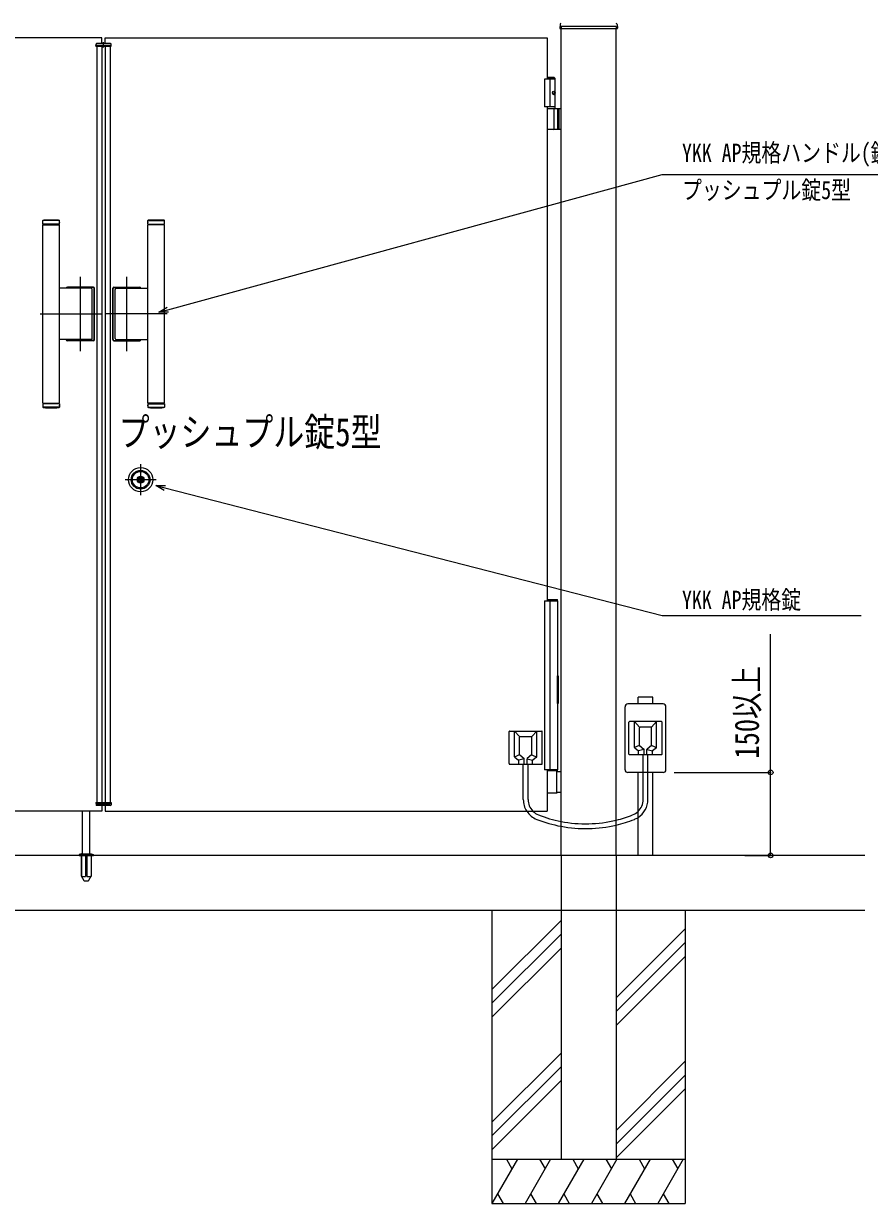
# Model space of a CAD drawing. Units: millimetres, scale not verified. Extents: x -4205 to 4205, y -2970 to 2970.
# Drawn here: x -150 to 1381, y -858 to 1278 of the extents above; entities that cross this region are included whole.
import ezdxf
from ezdxf.enums import TextEntityAlignment as Align

# ---------------------------------------------------------------- set-up
doc = ezdxf.new("R2010")
doc.units = ezdxf.units.MM
doc.header["$LTSCALE"] = 10
for name, color, linetype in [('0-2_USER1', 3, 'Continuous'), ('0-3_YKK_12', 2, 'Continuous'), ('0-5_YKK_A1', 4, 'Continuous'), ('0-6_YKK_D', 6, 'Continuous')]:
    doc.layers.add(name, color=color, linetype=linetype)
doc.styles.add('ＭＳ ゴシック', font='')
doc.styles.get('ＭＳ ゴシック').set_extended_font_data('MS Gothic')

msp = doc.modelspace()

# ---------------------------------------------------------------- linework, layer by layer
at = {"layer": '0-3_YKK_12'}
for p, q in [((-4.98, 1234.33), (-4.98, 1244.33)), ((-46.98, 684.94), (-46.98, 819.72)), ((37.02, 684.94), (37.02, 819.72)), ((-120.01, 752.33), (-7.98, 752.33)), ((110.05, 752.33), (-1.98, 752.33)), ((62.02, 480.6), (62.02, 424.06)), ((90.29, 452.33), (33.75, 452.33))]:
    msp.add_line(p, q, dxfattribs=at)
at = {"layer": '0-5_YKK_A1'}
for p, q in [((821.27, 1276.02), (820.92, 1269.36)), ((821.42, 1268.83), (924.62, 1268.83)), ((823.02, -227.67), (823.02, 1268.83)), ((923.02, 1272.33), (923.02, 1268.83)), ((923.02, -227.67), (923.02, 1268.83)), ((924.77, 1276.02), (925.12, 1269.36)), ((-18.88, 1236.83), (-18.67, 1240.88)), ((7.71, 1241.83), (-17.67, 1241.83)), ((-16.98, 1238.83), (7.02, 1238.83)), ((-16.98, 1238.83), (-16.98, 1236.83)), ((-7.98, 1241.83), (-7.98, 1252.33)), ((-1.98, 1241.83), (-1.98, 1252.33)), ((7.02, 1238.83), (7.02, 1236.83)), ((8.92, 1236.83), (8.71, 1240.88)), ((-18.88, 1236.83), (8.92, 1236.83)), ((-16.98, 1236.83), (-16.98, -132.17)), ((-7.98, 1236.83), (-7.98, -132.17)), ((-1.98, 1236.83), (-1.98, -132.17)), ((7.02, 1236.83), (7.02, -132.17)), ((810.52, 1180.33), (798.02, 1180.33)), ((812.52, 1178.33), (798.02, 1178.33)), ((803.02, 1177.33), (803.02, 1127.33)), ((810.52, 1180.33), (812.52, 1178.33)), ((812.52, 1124.33), (812.52, 1178.33)), ((811.22, 1154.43), (811.82, 1154.43)), ((810.21, 1152.75), (810.8, 1152.75)), ((810.21, 1151.91), (810.8, 1151.91)), ((811.22, 1150.23), (811.82, 1150.23)), ((812.52, 1127.33), (793.02, 1127.33)), ((798.02, 1127.33), (798.02, 233.33)), ((798.02, 1124.33), (823.02, 1124.33)), ((810.83, 1087.83), (810.83, 1122.83)), ((816.52, 1124.33), (816.52, 1086.33)), ((819.02, 1124.33), (819.02, 1086.33)), ((823.02, 1086.33), (798.02, 1086.33)), ((-114.98, 921.33), (-114.48, 921.83)), ((-84.98, 921.33), (-114.98, 921.33)), ((-114.98, 914.83), (-114.98, 921.33)), ((-84.98, 914.83), (-84.98, 921.33)), ((-84.98, 918.61), (-84.98, 917.61)), ((75.02, 921.33), (105.02, 921.33)), ((75.02, 914.83), (75.02, 921.33)), ((75.02, 918.61), (75.02, 917.61)), ((105.02, 921.33), (104.52, 921.83)), ((105.02, 914.83), (105.02, 921.33)), ((-84.98, 914.83), (-114.98, 914.83)), ((-114.98, 590.83), (-114.98, 913.83)), ((-114.98, 913.83), (-84.98, 913.83)), ((-113.98, 913.83), (-113.98, 914.83)), ((-85.98, 913.83), (-85.98, 914.83)), ((-84.98, 590.83), (-84.98, 913.83)), ((75.02, 914.83), (105.02, 914.83)), ((75.02, 590.83), (75.02, 913.83)), ((105.02, 913.83), (75.02, 913.83)), ((76.02, 913.83), (76.02, 914.83)), ((104.02, 913.83), (104.02, 914.83)), ((105.02, 590.83), (105.02, 913.83)), ((-27.63, 798.83), (-84.98, 798.83)), ((-23.48, 800.83), (-70.48, 800.83)), ((-23.98, 800.33), (-69.98, 800.33)), ((-25.63, 707.83), (-25.63, 796.83)), ((-21.98, 706.33), (-21.98, 798.33)), ((-21.48, 705.83), (-21.48, 798.83)), ((11.52, 705.83), (11.52, 798.83)), ((12.02, 706.33), (12.02, 798.33)), ((13.52, 800.83), (60.52, 800.83)), ((14.02, 800.33), (60.02, 800.33)), ((15.67, 707.83), (15.67, 796.83)), ((17.67, 798.83), (75.02, 798.83)), ((-27.63, 705.83), (-84.98, 705.83)), ((17.67, 705.83), (75.02, 705.83)), ((-23.48, 703.83), (-70.48, 703.83)), ((-23.98, 704.33), (-69.98, 704.33)), ((13.52, 703.83), (60.52, 703.83)), ((14.02, 704.33), (60.02, 704.33)), ((-114.98, 590.83), (-84.98, 590.83)), ((-84.98, 589.83), (-114.98, 589.83)), ((-114.98, 589.83), (-114.98, 583.33)), ((-84.98, 583.33), (-114.98, 583.33)), ((-114.98, 583.33), (-114.48, 582.83)), ((-113.98, 590.83), (-113.98, 589.83)), ((-85.98, 590.83), (-85.98, 589.83)), ((-84.98, 589.83), (-84.98, 583.33)), ((-84.98, 586.05), (-84.98, 587.05)), ((105.02, 590.83), (75.02, 590.83)), ((75.02, 589.83), (105.02, 589.83)), ((75.02, 589.83), (75.02, 583.33)), ((75.02, 586.05), (75.02, 587.05)), ((75.02, 583.33), (105.02, 583.33)), ((76.02, 590.83), (76.02, 589.83)), ((104.02, 590.83), (104.02, 589.83)), ((105.02, 583.33), (104.52, 582.83)), ((105.02, 589.83), (105.02, 583.33)), ((57.86, 451.39), (57.86, 453.27)), ((58.16, 453.57), (58.81, 453.57)), ((58.16, 451.09), (58.81, 451.09)), ((58.92, 453.61), (59.11, 453.73)), ((58.92, 451.05), (59.11, 450.92)), ((59.11, 453.73), (60.17, 453.73)), ((59.11, 450.92), (60.17, 450.92)), ((60.17, 453.73), (60.33, 453.16)), ((60.17, 450.92), (60.27, 451.29)), ((60.42, 451.29), (60.27, 451.29)), ((60.52, 453.01), (60.71, 453.01)), ((60.98, 452.2), (60.7, 451.48)), ((60.98, 453.36), (60.9, 453.14)), ((60.98, 453.36), (62.13, 453.36)), ((61.12, 452.29), (61.35, 452.29)), ((61.5, 452.17), (61.61, 451.54)), ((63.06, 451.29), (61.91, 451.29)), ((62.54, 452.49), (62.43, 453.12)), ((62.92, 452.37), (62.69, 452.37)), ((63.06, 452.46), (63.34, 453.18)), ((63.06, 451.29), (63.14, 451.52)), ((63.52, 451.65), (63.33, 451.65)), ((63.62, 453.36), (63.77, 453.36)), ((63.86, 450.92), (63.71, 451.5)), ((63.86, 453.73), (63.77, 453.36)), ((64.93, 453.73), (63.86, 453.73)), ((64.93, 450.92), (63.86, 450.92)), ((65.12, 453.61), (64.93, 453.73)), ((65.12, 451.05), (64.93, 450.92)), ((65.88, 453.57), (65.23, 453.57)), ((65.88, 451.09), (65.23, 451.09)), ((66.18, 451.39), (66.18, 453.27)), ((798.02, 235.33), (815.77, 235.33)), ((793.02, 233.33), (793.02, -72.67)), ((793.02, 233.33), (817.02, 233.33)), ((803.02, 233.33), (803.02, -72.67)), ((816.77, 233.33), (816.77, 234.33)), ((817.02, 97.33), (817.02, 233.33)), ((818.02, 97.33), (816.05, 97.33)), ((816.05, 97.33), (816.05, 47.33)), ((818.02, 97.33), (818.02, 47.33)), ((818.02, 47.33), (816.05, 47.33)), ((817.02, -72.67), (817.02, 47.33)), ((1008.02, 46.33), (944.02, 46.33)), ((989.52, 58.58), (962.52, 58.58)), ((962.52, 46.33), (962.52, 58.58)), ((989.52, 46.33), (989.52, 58.58)), ((939.02, -72.67), (939.02, 41.33)), ((1013.02, -72.67), (1013.02, 41.33)), ((946.02, -44.67), (946.02, 13.33)), ((1005.02, 14.33), (947.02, 14.33)), ((965.02, 4.33), (956.02, 14.33)), ((956.02, -32.19), (956.02, 14.33)), ((965.02, -28.2), (965.02, 3.33)), ((986.02, 4.33), (966.02, 4.33)), ((987.02, 4.33), (996.02, 14.33)), ((987.02, -28.2), (987.02, 3.33)), ((996.02, -32.19), (996.02, 14.33)), ((1006.02, -44.67), (1006.02, 13.33)), ((729.02, -61.67), (729.02, -3.67)), ((730.02, -2.67), (788.02, -2.67)), ((748.02, -12.67), (739.02, -2.67)), ((739.02, -49.19), (739.02, -2.67)), ((748.02, -45.2), (748.02, -13.67)), ((749.02, -12.67), (769.02, -12.67)), ((770.02, -12.67), (779.02, -2.67)), ((770.02, -45.2), (770.02, -13.67)), ((779.02, -49.19), (779.02, -2.67)), ((789.02, -61.67), (789.02, -3.67)), ((964.59, -28.86), (956.02, -32.67)), ((956.4, -32.97), (963.14, -38.37)), ((973.12, -35.79), (963.52, -38.67)), ((963.52, -45.67), (963.52, -39.15)), ((965.38, -28.97), (973.16, -35.37)), ((973.52, -45.67), (973.52, -36.14)), ((978.52, -45.67), (978.52, -36.14)), ((986.66, -28.97), (978.88, -35.37)), ((978.93, -35.79), (988.52, -38.67)), ((987.49, -28.88), (996.02, -32.67)), ((988.52, -45.67), (988.52, -39.15)), ((995.64, -32.97), (988.9, -38.37)), ((730.02, -62.67), (788.02, -62.67)), ((747.55, -45.88), (739.02, -49.67)), ((739.4, -49.97), (746.14, -55.37)), ((756.11, -52.79), (746.52, -55.67)), ((746.52, -62.67), (746.52, -56.15)), ((748.38, -45.97), (756.16, -52.37)), ((754.72, -126.61), (754.72, -62.67)), ((756.52, -62.67), (756.52, -53.14)), ((761.52, -62.67), (761.52, -53.14)), ((769.66, -45.97), (761.88, -52.37)), ((761.92, -52.79), (771.52, -55.67)), ((763.32, -126.61), (763.32, -62.67)), ((770.45, -45.86), (779.02, -49.67)), ((771.52, -62.67), (771.52, -56.15)), ((778.64, -49.97), (771.9, -55.37)), ((1005.02, -45.67), (947.02, -45.67)), ((971.72, -126.61), (971.72, -45.67)), ((980.32, -126.61), (980.32, -45.67)), ((817.02, -72.67), (793.02, -72.67)), ((798.02, -72.67), (798.02, -147.67)), ((815.37, -74.67), (798.02, -74.67)), ((816.02, -74.67), (798.02, -74.67)), ((814.58, -76.17), (814.58, -113.17)), ((815.66, -74.76), (815.65, -74.75)), ((816.89, -75.59), (815.66, -74.76)), ((816.02, -72.67), (816.02, -74.67)), ((817.17, -75.67), (823.02, -75.67)), ((1008.02, -77.67), (944.02, -77.67)), ((962.52, -227.67), (962.52, -77.67)), ((989.52, -227.67), (989.52, -77.67)), ((798.02, -114.67), (815.37, -114.67)), ((815.65, -114.59), (815.66, -114.58)), ((815.66, -114.58), (816.89, -113.75)), ((823.02, -113.67), (817.17, -113.67)), ((-7.98, -147.67), (-807.98, -147.67)), ((-42.98, -224.67), (-42.98, -147.17)), ((-29.98, -224.67), (-29.98, -147.17)), ((-18.88, -132.17), (8.92, -132.17)), ((-18.88, -132.17), (-18.67, -136.22)), ((7.71, -137.17), (-17.67, -137.17)), ((-16.98, -134.17), (-16.98, -132.17)), ((-16.98, -134.17), (7.02, -134.17)), ((-7.98, -137.17), (-7.98, -147.67)), ((-1.98, -137.17), (-1.98, -147.67)), ((-1.98, -147.67), (798.02, -147.67)), ((7.02, -134.17), (7.02, -132.17)), ((8.92, -132.17), (8.71, -136.22)), ((1373.02, -227.67), (-1600.45, -227.67)), ((-49.48, -226.83), (-49.48, -227.67)), ((-49.48, -227.67), (-23.48, -227.67)), ((-49.19, -226.13), (-23.77, -226.13)), ((-45.48, -224.67), (-48.82, -225.89)), ((-45.73, -227.67), (-45.73, -264.7)), ((-45.48, -224.67), (-27.48, -224.67)), ((-45.17, -227.67), (-45.17, -265.67)), ((-37.48, -227.67), (-37.48, -265.67)), ((-35.48, -227.67), (-35.48, -265.67)), ((-27.79, -227.67), (-27.79, -265.67)), ((-27.48, -224.67), (-24.14, -225.89)), ((-27.23, -227.67), (-27.23, -264.7)), ((-23.48, -226.83), (-23.48, -227.67)), ((823.02, -227.67), (823.02, -777.67)), ((923.02, -227.67), (923.02, -777.67)), ((-45.73, -264.7), (-40.84, -273.17)), ((-45.17, -265.67), (-37.48, -265.67)), ((-39.97, -273.67), (-32.99, -273.67)), ((-37.48, -264.7), (-35.48, -264.7)), ((-35.48, -265.67), (-27.79, -265.67)), ((-27.23, -264.7), (-32.12, -273.17)), ((1373.02, -327.67), (-1318.71, -327.67)), ((698.02, -327.67), (698.02, -857.67)), ((1048.02, -327.67), (1048.02, -857.67)), ((823.02, -345.46), (698.02, -470.46)), ((1048.02, -360.46), (923.02, -485.46)), ((823.02, -370.46), (698.02, -495.46)), ((823.02, -395.46), (698.02, -520.46)), ((1048.02, -385.46), (923.02, -510.46)), ((1048.02, -410.46), (923.02, -535.46)), ((823.02, -585.46), (698.02, -710.46)), ((823.02, -610.46), (698.02, -735.46)), ((1048.02, -600.46), (923.02, -725.46)), ((823.02, -635.46), (698.02, -760.46)), ((1048.02, -625.46), (923.02, -750.46)), ((1048.02, -650.46), (923.02, -775.46)), ((698.02, -777.67), (1048.02, -777.67)), ((744.21, -777.67), (698.02, -857.67)), ((724.21, -777.67), (734.21, -794.99)), ((804.21, -777.67), (758.02, -857.67)), ((784.21, -777.67), (794.21, -794.99)), ((864.21, -777.67), (818.02, -857.67)), ((823.02, -777.67), (923.02, -777.67)), ((844.21, -777.67), (854.21, -794.99)), ((924.21, -777.67), (878.02, -857.67)), ((904.21, -777.67), (914.21, -794.99)), ((984.21, -777.67), (938.02, -857.67)), ((964.21, -777.67), (974.21, -794.99)), ((1044.21, -777.67), (998.02, -857.67)), ((1024.21, -777.67), (1034.21, -794.99)), ((708.02, -840.35), (718.02, -857.67)), ((768.02, -840.35), (778.02, -857.67)), ((828.02, -840.35), (838.02, -857.67)), ((888.02, -840.35), (898.02, -857.67)), ((948.02, -840.35), (958.02, -857.67)), ((1008.02, -840.35), (1018.02, -857.67)), ((698.02, -857.67), (1048.02, -857.67))]:
    msp.add_line(p, q, dxfattribs=at)
for points in [[(923.02, 1272.33), (823.02, 1272.33), (823.02, 1268.83)], [(-7.98, 1252.33), (-807.98, 1252.33), (-807.98, 1177.33)], [(-1.98, 1252.33), (798.02, 1252.33), (798.02, 1177.33)], [(812.52, 1177.33), (793.02, 1177.33), (793.02, 1127.33)], [(810.8, 1152.75), (810.91, 1152.77), (811.02, 1152.81), (811.12, 1152.89), (811.21, 1153), (811.28, 1153.12), (811.32, 1153.27), (811.34, 1153.43), (811.34, 1153.59)], [(811.93, 1153.59), (811.96, 1153.43), (812, 1153.27), (812.07, 1153.12), (812.15, 1153), (812.25, 1152.89), (812.31, 1152.84)], [(811.34, 1151.07), (811.34, 1151.23), (811.32, 1151.39), (811.28, 1151.54), (811.21, 1151.66), (811.12, 1151.77), (811.02, 1151.85), (810.91, 1151.89), (810.8, 1151.91)], [(812.31, 1151.82), (812.25, 1151.77), (812.15, 1151.66), (812.07, 1151.54), (812, 1151.39), (811.96, 1151.23), (811.93, 1151.07)], [(-114.48, 921.83), (-85.48, 921.83), (-84.98, 921.33)], [(104.52, 921.83), (75.52, 921.83), (75.02, 921.33)], [(-114.48, 582.83), (-85.48, 582.83), (-84.98, 583.33)], [(104.52, 582.83), (75.52, 582.83), (75.02, 583.33)]]:
    msp.add_lwpolyline(points, dxfattribs=at)
for radius in [22, 17, 15, 6.35, 5.6, 4.3]:
    msp.add_circle((62.02, 452.33), radius, dxfattribs=at)
for centre, radius, start, end in [((821.42, 1269.33), 0.5, 177, 270), ((823.27, 1275.91), 2, 99.00123, 177), ((922.77, 1275.91), 2, 3, 80.99877), ((924.62, 1269.33), 0.5, 270, 3), ((-17.67, 1240.83), 1, 90, 177), ((7.71, 1240.83), 1, 3, 90), ((809.33, 1122.83), 1.5, 0, 90), ((809.33, 1087.83), 1.5, 270, 0), ((-99.98, 739.83), 182.5, 85.75781, 94.24219), ((90.02, 739.83), 182.5, 85.75781, 94.24219), ((-70.48, 798.83), 2, 90, 180), ((-69.98, 798.33), 2, 90, 165.52249), ((-27.63, 796.83), 2, 0, 90), ((-23.98, 798.33), 2, 0, 90), ((-23.48, 798.83), 2, 0, 90), ((13.52, 798.83), 2, 90, 180), ((14.02, 798.33), 2, 90, 180), ((17.67, 796.83), 2, 90, 180), ((60.02, 798.33), 2, 14.47751, 90), ((60.52, 798.83), 2, 0, 90), ((-70.48, 705.83), 2, 180, 181.52315), ((-70.48, 705.83), 2, 180, 270), ((-69.98, 706.33), 2, 194.47751, 270), ((-27.63, 707.83), 2, 270, 0), ((-23.98, 706.33), 2, 270, 0), ((-23.48, 705.83), 2, 270, 0), ((13.52, 705.83), 2, 180, 270), ((14.02, 706.33), 2, 180, 270), ((17.67, 707.83), 2, 180, 270), ((60.02, 706.33), 2, 270, 345.52249), ((60.52, 705.83), 2, 270, 0), ((60.52, 705.83), 2, 358.47685, 0), ((-99.98, 764.83), 182.5, 265.75781, 274.24219), ((90.02, 764.83), 182.5, 265.75781, 274.24219), ((58.16, 453.27), 0.3, 90, 180), ((58.16, 451.39), 0.3, 180, 270), ((58.81, 453.77), 0.2, 270, 305), ((58.81, 450.89), 0.2, 55, 90), ((60.52, 453.21), 0.2, 195, 270), ((60.42, 451.59), 0.3, 270, 338), ((60.71, 453.21), 0.2, 270, 340), ((61.12, 452.14), 0.15, 90, 158), ((61.35, 452.14), 0.15, 10, 90), ((61.91, 451.59), 0.3, 190, 270), ((62.13, 453.06), 0.3, 10, 90), ((62.69, 452.52), 0.15, 190, 270), ((62.92, 452.52), 0.15, 270, 338), ((63.33, 451.45), 0.2, 90, 160), ((63.62, 453.06), 0.3, 90, 158), ((63.52, 451.45), 0.2, 15, 90), ((65.23, 453.77), 0.2, 235, 270), ((65.23, 450.89), 0.2, 90, 125), ((65.88, 453.27), 0.3, 0, 90), ((65.88, 451.39), 0.3, 270, 0), ((815.77, 234.33), 1, 0, 90), ((944.02, 41.33), 5, 90, 180), ((1008.02, 41.33), 5, 0, 90), ((947.02, 13.33), 1, 90, 180), ((966.02, 3.33), 1, 90, 180), ((986.02, 3.33), 1, 0, 90), ((1005.02, 13.33), 1, 0, 90), ((730.02, -3.67), 1, 90, 180), ((749.02, -13.67), 1, 90, 180), ((769.02, -13.67), 1, 0, 90), ((788.02, -3.67), 1, 0, 90), ((957.02, -32.19), 1, 180, 231.34019), ((962.52, -39.15), 1, 0, 51.34019), ((966.02, -28.2), 1, 180, 230.52754), ((972.52, -36.14), 1, 0, 50.52754), ((979.52, -36.14), 1, 129.47246, 180), ((986.02, -28.2), 1, 309.47246, 0), ((989.52, -39.15), 1, 128.65981, 180), ((995.02, -32.19), 1, 308.65981, 0), ((730.02, -61.67), 1, 180, 270), ((740.02, -49.19), 1, 180, 231.34019), ((745.52, -56.15), 1, 0, 51.34019), ((749.02, -45.2), 1, 180, 230.52754), ((755.52, -53.14), 1, 0, 50.52754), ((762.52, -53.14), 1, 129.47246, 180), ((769.02, -45.2), 1, 309.47246, 0), ((772.52, -56.15), 1, 128.65981, 180), ((778.02, -49.19), 1, 308.65981, 0), ((788.02, -61.67), 1, 270, 0), ((947.02, -44.67), 1, 180, 270), ((1005.02, -44.67), 1, 270, 0), ((815.37, -75.17), 0.5, 56.30993, 90), ((817.17, -75.17), 0.5, 236.30993, 270.00001), ((944.02, -72.67), 5, 180, 270), ((1008.02, -72.67), 5, 270, 0), ((793.32, -126.61), 38.6, 180, 213.06722), ((793.32, -126.61), 30, 180, 224.59045), ((815.37, -114.17), 0.5, 270, 303.69007), ((817.17, -114.17), 0.5, 89.99999, 123.69007), ((941.72, -126.61), 30, 313.89455, 0), ((941.72, -126.61), 38.6, 302.60607, 0), ((951.02, -123.46), 29.3, 359.71101, 0.28899), ((-17.67, -136.17), 1, 183, 270), ((7.71, -136.17), 1, 270, 357), ((793.32, -126.61), 38.6, 213.06722, 248.65022), ((793.32, -126.61), 30, 224.59045, 248.65022), ((941.72, -126.61), 30, 291.34978, 313.89455), ((867.52, 63.22), 242.41, 248.65022, 259.42214), ((867.52, 63.22), 233.81, 248.65022, 259.02833), ((867.52, 63.22), 233.81, 259.02833, 283.73139), ((867.52, 63.22), 233.81, 283.73139, 291.34978), ((867.52, 63.22), 242.41, 283.23522, 291.34978), ((941.72, -126.61), 38.6, 291.34978, 302.60607), ((867.52, 63.22), 242.41, 259.42214, 283.23522), ((-48.48, -226.83), 1, 110, 180), ((-24.48, -226.83), 1, 0, 70), ((-39.97, -272.67), 1, 210, 270), ((-32.99, -272.67), 1, 270, 330)]:
    msp.add_arc(centre, radius, start, end, dxfattribs=at)
msp.add_ellipse((809.86, 1152.33), major_axis=(0, -3.5), ratio=0.707107, dxfattribs=at)
for centre, start_param, end_param in [((805.04, 1152.33), 4.8528504, 4.9478932), ((805.63, 1152.33), 4.8528504, 4.9478932), ((803.85, 1152.33), 4.6657054, 4.7590726), ((805.04, 1152.33), 4.4768847, 4.5719276), ((805.63, 1152.33), 4.4768847, 4.5719276)]:
    msp.add_ellipse(centre, major_axis=(0, 9), ratio=0.707107, start_param=start_param, end_param=end_param, dxfattribs=at)
at = {"layer": '0-6_YKK_D'}
for p, q in [((1028.02, -77.66), (1203.51, -77.66)), ((1155.77, -227.66), (1203.51, -227.66))]:
    msp.add_line(p, q, dxfattribs=at)
for points in [[(95.02, 755.57), (111.42, 760.06), (1006.02, 1004.77), (1654.75, 1004.77)], [(112.62, 755.66), (95.02, 755.57), (110.22, 764.45)], [(104.62, 432.86), (89.28, 441.5), (106.88, 441.69)], [(89.28, 441.5), (105.75, 437.28), (1006.02, 206.58), (1366.31, 206.58)], [(1202.51, -227.66), (1202.51, -77.66), (1202.51, 172.94)]]:
    msp.add_lwpolyline(points, dxfattribs=at)
for centre in [(1202.51, -77.66), (1202.51, -227.66)]:
    msp.add_circle(centre, 4.25, dxfattribs=at)

# ---------------------------------------------------------------- texts
at = {"layer": '0-2_USER1', "style": 'ＭＳ ゴシック', "width": 0.8}
msp.add_text('プッシュプル錠5型', height=51.32, dxfattribs=at).set_placement((22.25, 497.62), align=Align.BOTTOM_LEFT)
at = {"layer": '0-6_YKK_D', "style": 'ＭＳ ゴシック', "width": 0.8}
for s, p in [('YKK AP規格ハンドル(鍵なし)', (1042.02, 1017.72)), ('プッシュプル錠5型', (1042.02, 950.22)), ('YKK AP規格錠', (1042.02, 208.53))]:
    msp.add_text(s, height=32.99, dxfattribs=at).set_placement(p, align=Align.BOTTOM_LEFT)
msp.add_text('150以上', height=43.99, rotation=90, dxfattribs=at).set_placement((1194.51, -52.66), align=Align.BOTTOM_LEFT)

doc.saveas('drawing.dxf')
